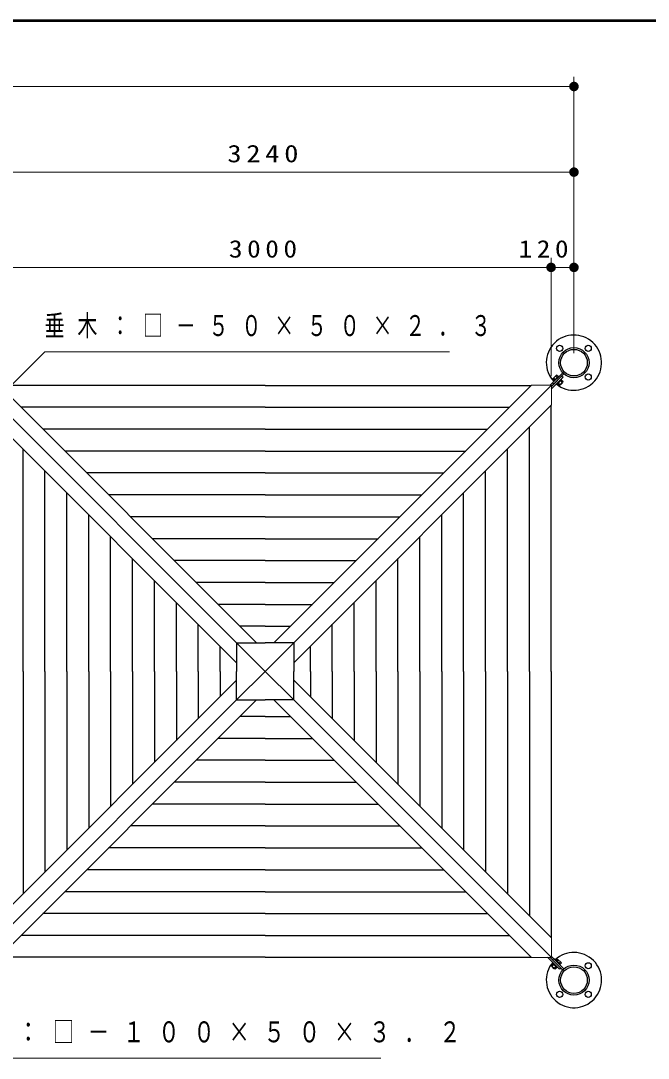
# Model space of a CAD drawing. Units: millimetres on the paper, scale 1:50. Extents: x -365 to 2, y 0 to 257.
# Drawn here: x -201.2 to -135.3, y 148.1 to 257 of the extents above; entities that cross this region are included whole.
import ezdxf

# ---------------------------------------------------------------- set-up
doc = ezdxf.new("R2010")
doc.units = ezdxf.units.MM
doc.layers.add('LY_1', color=7, linetype='Continuous', lineweight=25)
doc.layers.add('LY_2', color=7, linetype='Continuous', lineweight=13)
doc.styles.add('ＭＳ ゴシック', font='')
doc.styles.get('ＭＳ ゴシック').set_extended_font_data('MS Gothic')

# ---------------------------------------------------------------- blocks, each defined once
blk = doc.blocks.new('filled_dot')
at = {"color": 0, "linetype": 'Continuous', "lineweight": -2, "const_width": 1.25}
blk.add_lwpolyline([(-0.625, 0, 1), (0.625, 0, 1)], format="xyb", close=True, dxfattribs=at)

msp = doc.modelspace()

# ---------------------------------------------------------------- linework, layer by layer
at = {"layer": 'LY_1', "lineweight": 13}
for p, q in [((-143.091, 222.114), (-143.091, 251.099)), ((-337.491, 250.099), (-143.091, 250.099)), ((-143.091, 222.114), (-143.091, 242.114)), ((-207.891, 241.114), (-143.091, 241.114)), ((-145.491, 219.714), (-145.491, 232.114)), ((-205.491, 231.114), (-145.491, 231.114)), ((-149.011, 231.114), (-143.091, 231.114))]:
    msp.add_line(p, q, dxfattribs=at)
at = {"layer": 'LY_1'}
for p, q in [((-144.27, 220.062), (-145.571, 218.76)), ((-144.27, 220.062), (-145.342, 218.989)), ((-144.143, 219.935), (-145.491, 218.586)), ((-144.239, 219.583), (-145.491, 218.332)), ((-144.143, 219.935), (-145.444, 218.633)), ((-145.342, 218.989), (-145.215, 218.862)), ((-145.303, 219.402), (-144.907, 219.798)), ((-145.161, 219.261), (-145.303, 219.402)), ((-145.076, 219.346), (-145.218, 219.487)), ((-145.175, 219.247), (-144.751, 219.671)), ((-145.13, 219.201), (-145.175, 219.247)), ((-144.85, 219.572), (-144.992, 219.713)), ((-144.765, 219.657), (-144.907, 219.798)), ((-144.876, 218.947), (-144.83, 218.902)), ((-144.83, 218.902), (-144.406, 219.326)), ((-144.816, 218.916), (-144.632, 218.732)), ((-144.706, 219.626), (-144.751, 219.671)), ((-144.731, 219.001), (-144.511, 218.78)), ((-144.632, 218.732), (-144.236, 219.128)), ((-144.511, 218.78), (-144.284, 219.006)), ((-144.505, 219.227), (-144.284, 219.006)), ((-144.451, 219.371), (-144.406, 219.326)), ((-144.42, 219.312), (-144.236, 219.128)), ((-144.366, 219.711), (-144.239, 219.583)), ((-144.621, 157.462), (-145.873, 158.714)), ((-144.27, 157.365), (-145.618, 158.714)), ((-144.27, 157.365), (-145.571, 158.667)), ((-145.289, 158.039), (-145.472, 157.855)), ((-144.143, 157.493), (-145.444, 158.794)), ((-145.204, 157.954), (-145.424, 157.734)), ((-145.215, 158.565), (-145.342, 158.438)), ((-145.257, 158.098), (-145.303, 158.053)), ((-145.303, 158.053), (-144.878, 157.629)), ((-144.143, 157.493), (-145.215, 158.565)), ((-145.003, 158.353), (-144.958, 158.398)), ((-144.958, 158.398), (-144.533, 157.974)), ((-144.943, 158.384), (-144.802, 158.525)), ((-144.859, 158.299), (-144.717, 158.441)), ((-144.802, 158.525), (-144.406, 158.129)), ((-144.632, 158.073), (-144.491, 158.214)), ((-144.579, 157.929), (-144.533, 157.974)), ((-144.547, 157.988), (-144.406, 158.129)), ((-145.472, 157.855), (-145.076, 157.459)), ((-145.424, 157.734), (-145.198, 157.507)), ((-144.977, 157.728), (-145.198, 157.507)), ((-144.893, 157.643), (-145.076, 157.459)), ((-144.833, 157.674), (-144.878, 157.629)), ((-144.494, 157.589), (-144.621, 157.462))]:
    msp.add_line(p, q, dxfattribs=at)
at = {"layer": 'LY_1', "color": 131}
for p, q in [((-178.491, 191.714), (-205.538, 218.76)), ((-178.491, 191.714), (-205.538, 218.76)), ((-176.405, 191.714), (-203.452, 218.76)), ((-174.577, 191.714), (-147.53, 218.76)), ((-172.491, 191.714), (-145.444, 218.76)), ((-172.491, 191.714), (-145.444, 218.76)), ((-178.491, 189.628), (-205.538, 216.674)), ((-172.491, 189.628), (-145.444, 216.674)), ((-178.491, 187.8), (-205.538, 160.753)), ((-172.491, 187.8), (-145.444, 160.753)), ((-178.491, 185.714), (-205.538, 158.667)), ((-178.491, 185.714), (-205.538, 158.667)), ((-176.405, 185.714), (-203.452, 158.667)), ((-174.577, 185.714), (-147.53, 158.667)), ((-172.491, 185.714), (-145.444, 158.667)), ((-172.491, 185.714), (-145.444, 158.667))]:
    msp.add_line(p, q, dxfattribs=at)
at = {"layer": 'LY_1', "color": 4}
for p, q in [((-175.491, 218.714), (-203.405, 218.714)), ((-175.491, 218.714), (-147.577, 218.714)), ((-145.491, 188.714), (-145.491, 216.628)), ((-145.491, 188.714), (-145.491, 160.8)), ((-175.491, 158.714), (-203.405, 158.714)), ((-175.491, 158.714), (-147.577, 158.714))]:
    msp.add_line(p, q, dxfattribs=at)
at = {"layer": 'LY_1', "color": 131, "lineweight": 13}
for p, q in [((-147.53, 218.76), (-145.444, 218.76)), ((-145.444, 216.674), (-145.444, 218.76)), ((-145.444, 160.753), (-145.444, 158.667)), ((-147.53, 158.667), (-145.444, 158.667))]:
    msp.add_line(p, q, dxfattribs=at)
at = {"layer": 'LY_1', "color": 12}
for p, q in [((-175.491, 216.434), (-201.125, 216.434)), ((-175.491, 216.434), (-149.856, 216.434)), ((-175.491, 214.135), (-198.827, 214.135)), ((-175.491, 214.135), (-152.155, 214.135)), ((-147.77, 188.714), (-147.77, 214.348)), ((-200.913, 188.714), (-200.913, 212.049)), ((-175.491, 211.837), (-196.528, 211.837)), ((-175.491, 211.837), (-154.454, 211.837)), ((-150.069, 188.714), (-150.069, 212.049)), ((-198.614, 188.714), (-198.614, 209.751)), ((-175.491, 209.538), (-194.229, 209.538)), ((-175.491, 209.538), (-156.752, 209.538)), ((-152.368, 188.714), (-152.368, 209.751)), ((-196.315, 188.714), (-196.315, 207.452)), ((-175.491, 207.239), (-191.93, 207.239)), ((-175.491, 207.239), (-159.051, 207.239)), ((-154.667, 188.714), (-154.667, 207.452)), ((-194.016, 188.714), (-194.016, 205.153)), ((-175.491, 204.94), (-189.631, 204.94)), ((-175.491, 204.94), (-161.35, 204.94)), ((-156.965, 188.714), (-156.965, 205.153)), ((-191.717, 188.714), (-191.717, 202.854)), ((-175.491, 202.641), (-187.333, 202.641)), ((-175.491, 202.641), (-163.649, 202.641)), ((-159.264, 188.714), (-159.264, 202.854)), ((-189.419, 188.714), (-189.419, 200.555)), ((-161.563, 188.714), (-161.563, 200.555)), ((-175.491, 200.343), (-185.034, 200.343)), ((-175.491, 200.343), (-165.948, 200.343)), ((-187.12, 188.714), (-187.12, 198.257)), ((-163.862, 188.714), (-163.862, 198.257)), ((-175.491, 198.044), (-182.735, 198.044)), ((-175.491, 198.044), (-168.246, 198.044)), ((-184.821, 188.714), (-184.821, 195.958)), ((-175.491, 195.745), (-180.436, 195.745)), ((-175.491, 195.745), (-170.545, 195.745)), ((-166.16, 188.714), (-166.16, 195.958)), ((-182.522, 188.714), (-182.522, 193.659)), ((-175.491, 193.446), (-178.138, 193.446)), ((-175.491, 193.446), (-172.844, 193.446)), ((-168.459, 188.714), (-168.459, 193.659)), ((-180.224, 188.714), (-180.224, 191.36)), ((-170.758, 188.714), (-170.758, 191.36)), ((-200.913, 188.714), (-200.913, 165.378)), ((-198.614, 188.714), (-198.614, 167.676)), ((-196.315, 188.714), (-196.315, 169.975)), ((-194.016, 188.714), (-194.016, 172.274)), ((-191.717, 188.714), (-191.717, 174.573)), ((-189.419, 188.714), (-189.419, 176.872)), ((-187.12, 188.714), (-187.12, 179.17)), ((-184.821, 188.714), (-184.821, 181.469)), ((-182.522, 188.714), (-182.522, 183.768)), ((-180.224, 188.714), (-180.224, 186.067)), ((-170.758, 188.714), (-170.758, 186.067)), ((-168.459, 188.714), (-168.459, 183.768)), ((-166.16, 188.714), (-166.16, 181.469)), ((-163.862, 188.714), (-163.862, 179.17)), ((-161.563, 188.714), (-161.563, 176.872)), ((-159.264, 188.714), (-159.264, 174.573)), ((-156.965, 188.714), (-156.965, 172.274)), ((-154.667, 188.714), (-154.667, 169.975)), ((-152.368, 188.714), (-152.368, 167.676)), ((-150.069, 188.714), (-150.069, 165.378)), ((-147.77, 188.714), (-147.77, 163.079)), ((-175.491, 183.981), (-178.138, 183.981)), ((-175.491, 183.981), (-172.844, 183.981)), ((-175.491, 181.682), (-180.436, 181.682)), ((-175.491, 181.682), (-170.545, 181.682)), ((-175.491, 179.383), (-182.735, 179.383)), ((-175.491, 179.383), (-168.246, 179.383)), ((-175.491, 177.084), (-185.034, 177.084)), ((-175.491, 177.084), (-165.948, 177.084)), ((-175.491, 174.786), (-187.333, 174.786)), ((-175.491, 174.786), (-163.649, 174.786)), ((-175.491, 172.487), (-189.631, 172.487)), ((-175.491, 172.487), (-161.35, 172.487)), ((-175.491, 170.188), (-191.93, 170.188)), ((-175.491, 170.188), (-159.051, 170.188)), ((-175.491, 167.889), (-194.229, 167.889)), ((-175.491, 167.889), (-156.752, 167.889)), ((-175.491, 165.591), (-196.528, 165.591)), ((-175.491, 165.591), (-154.454, 165.591)), ((-175.491, 163.292), (-198.827, 163.292)), ((-175.491, 163.292), (-152.155, 163.292)), ((-175.491, 160.993), (-201.125, 160.993)), ((-175.491, 160.993), (-149.856, 160.993))]:
    msp.add_line(p, q, dxfattribs=at)
at = {"layer": 'LY_1', "color": 2}
for p, q in [((-178.491, 191.714), (-175.491, 191.714)), ((-175.491, 188.714), (-178.491, 191.714)), ((-178.491, 191.714), (-178.491, 188.714)), ((-175.491, 188.714), (-178.491, 191.714)), ((-175.491, 188.714), (-172.491, 191.714)), ((-172.491, 191.714), (-175.491, 191.714)), ((-175.491, 188.714), (-172.491, 191.714)), ((-172.491, 191.714), (-172.491, 188.714)), ((-178.491, 185.714), (-178.491, 188.714)), ((-175.491, 188.714), (-178.491, 185.714)), ((-175.491, 188.714), (-178.491, 185.714)), ((-175.491, 188.714), (-172.491, 185.714)), ((-175.491, 188.714), (-172.491, 185.714)), ((-172.491, 185.714), (-172.491, 188.714)), ((-178.491, 185.714), (-175.491, 185.714)), ((-172.491, 185.714), (-175.491, 185.714))]:
    msp.add_line(p, q, dxfattribs=at)
at = {"layer": 'LY_1', "lineweight": 13}
for points in [[(-214.166, 206.704), (-198.632, 222.238), (-156.161, 222.238)], [(-219.341, 158.814), (-208.637, 148.11), (-163.354, 148.11)]]:
    msp.add_lwpolyline(points, dxfattribs=at)
at = {"layer": 'LY_1'}
for centre, radius in [((-144.591, 222.614), 0.32), ((-143.091, 221.114), 1.58), ((-143.091, 221.114), 1.58), ((-143.091, 221.114), 1.398), ((-143.091, 221.114), 1.398), ((-141.591, 222.614), 0.32), ((-141.591, 219.614), 0.32), ((-143.091, 156.314), 1.58), ((-143.091, 156.314), 1.58), ((-141.591, 157.814), 0.32), ((-143.091, 156.314), 1.398), ((-143.091, 156.314), 1.398), ((-144.591, 154.814), 0.32), ((-141.591, 154.814), 0.32)]:
    msp.add_circle(centre, radius, dxfattribs=at)
for centre, start, end in [((-143.091, 221.114), 230.34217, 223.22157), ((-143.091, 156.314), 140.34217, 133.22157)]:
    msp.add_arc(centre, 2.9, start, end, dxfattribs=at)
at = {"layer": 'LY_2', "lineweight": 50}
msp.add_line((0, 257), (-365, 257), dxfattribs=at)

# ---------------------------------------------------------------- block references
at = {"layer": 'LY_1', "lineweight": 13, "xscale": 0.4, "yscale": 0.4, "rotation": 180}
for p in [(-143.091, 250.099), (-143.091, 241.114), (-145.491, 231.114), (-143.091, 231.114)]:
    msp.add_blockref('filled_dot', p, dxfattribs=at)
at = {"layer": 'LY_1', "lineweight": 13, "xscale": 0.4, "yscale": 0.4}
msp.add_blockref('filled_dot', (-145.491, 231.114), dxfattribs=at)

# ---------------------------------------------------------------- texts
at = {"layer": 'LY_1', "style": 'ＭＳ ゴシック'}
for s, insert, char_height, attachment_point in [('\\T1.33;\\W1.2;3240', (-175.491, 242.114), 1.833, 8), ('\\T1.33;\\W1.15;3000', (-175.491, 232.114), 1.833, 8), ('\\T1.33;\\W1.15;120', (-146.042, 232.114), 1.833, 8), ('\\T1.64;\\W0.7;垂木：□－５０×５０×２．３', (-198.654, 224.888), 2.199, 4), ('\\T1.64;\\W0.75;軒梁：□－１００×５０×３．２', (-208.865, 150.76), 2.199, 4)]:
    msp.add_mtext(s, dxfattribs=dict(at, insert=insert, char_height=char_height, attachment_point=attachment_point))

doc.saveas('drawing.dxf')
